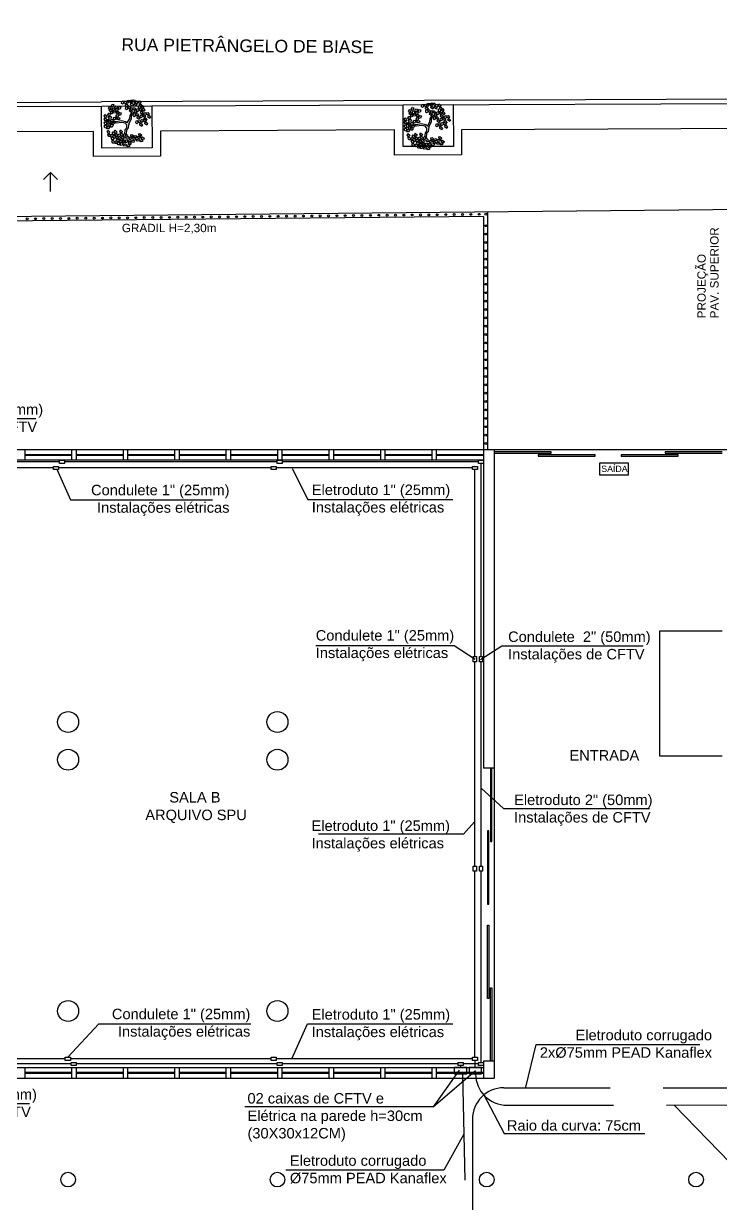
# Model space of a CAD drawing. Header units: millimetres. Extents: x -8 to 5830, y -596 to 3598.
# Drawn here: x 1218.71 to 1235.36, y 2375.35 to 2403.52 of the extents above; entities that cross this region are included whole.
import ezdxf

# ---------------------------------------------------------------- set-up
doc = ezdxf.new("R2010")
doc.units = ezdxf.units.MM
doc.linetypes.add('CONTINU', pattern=[0])
doc.linetypes.add('HIDDEN', pattern=[9.525, 6.35, -3.175])
doc.layers.get('0').update_dxf_attribs({"color": 9})
doc.layers.add('ARQUITETURA', color=7, linetype='Continuous')
doc.layers.add('INSTALAÇÕES', color=7, linetype='Continuous')
doc.styles.add('ROBERTO', font='swissek.ttf')
doc.styles.get("Standard").update_dxf_attribs({"font": 'arial.ttf'})

# ---------------------------------------------------------------- blocks, each defined once
blk = doc.blocks.new('L', base_point=(1.368, 0.591))
at = {"color": 8, "lineweight": -2}
for p, q in [((1.281, 0.65), (1.312, 0.675)), ((1.294, 0.6), (1.281, 0.65)), ((1.322, 0.591), (1.294, 0.6)), ((1.312, 0.675), (1.342, 0.621)), ((1.342, 0.621), (1.322, 0.591)), ((1.275, 0.567), (1.306, 0.592)), ((1.288, 0.517), (1.275, 0.567)), ((1.317, 0.508), (1.288, 0.517)), ((1.306, 0.592), (1.336, 0.538)), ((1.336, 0.538), (1.317, 0.508)), ((1.337, 0.489), (1.356, 0.548)), ((1.376, 0.484), (1.337, 0.489)), ((1.356, 0.548), (1.391, 0.554)), ((1.404, 0.527), (1.376, 0.484)), ((1.391, 0.554), (1.404, 0.527))]:
    blk.add_line(p, q, dxfattribs=at)
blk = doc.blocks.new('Árvore-13')
at = {"color": 8}
for p, q in [((-0.795, 0.302), (-0.961, 0.415)), ((-0.795, 0.406), (-0.953, 0.499)), ((-0.357, 0.349), (-0.795, 0.406)), ((-0.366, 0.227), (-0.795, 0.302)), ((-0.129, 0.105), (-0.366, 0.227)), ((-0.068, 0.19), (-0.357, 0.349)), ((-0.068, -0.036), (-0.129, 0.105)), ((0.029, 0.068), (-0.068, 0.19)), ((0.029, 0.068), (0.318, 0.331)), ((0.116, -0.055), (0.283, 0.133)), ((0.283, 0.133), (0.423, 0.284)), ((0.318, 0.331), (0.405, 0.537)), ((0.405, 0.537), (0.484, 0.659)), ((0.423, 0.284), (0.502, 0.509)), ((0.484, 0.659), (0.572, 0.715)), ((0.502, 0.509), (0.633, 0.668)), ((0.572, 0.715), (0.607, 0.819)), ((0.633, 0.668), (0.782, 0.715)), ((-0.296, -0.392), (-0.418, -0.693)), ((-0.199, -0.449), (-0.313, -0.74)), ((-0.313, -0.74), (-0.243, -0.89)), ((-0.147, -0.299), (-0.296, -0.392)), ((-0.05, -0.383), (-0.199, -0.449)), ((-0.068, -0.036), (-0.147, -0.299)), ((0.116, -0.055), (-0.05, -0.383))]:
    blk.add_line(p, q, dxfattribs=at)
at = {"color": 8, "xscale": 3.048, "yscale": 3.048, "zscale": 3.048}
for p, rotation in [((0.169, 1.448), 190.1248425347958), ((-1.303, 0.884), 347.8021081598379), ((-0.926, 0.959), 295.0165150851705), ((-0.716, 1.448), 295.0165150851705), ((-0.488, 1.26), 295.0165150851705), ((-0.348, 0.687), 295.0165150851705), ((-0.252, 1.138), 295.0165150851705), ((0.353, 0.95), 190.1248425347958), ((0.581, 1.401), 190.1248425347958), ((0.677, 0.781), 190.1248425347958), ((0.852, 1.344), 190.1248425347958), ((1.124, 0.565), 190.1248425347958), ((1.211, 1.147), 190.1248425347958), ((1.317, 0.753), 190.1248425347958), ((-1.443, 0.368), 347.8021081598379), ((-1.128, 0.415), 347.8021081598379), ((-0.848, 0.462), 295.0165150851705), ((0.765, 0.274), 190.1248425347958), ((0.8, -0.299), 190.1248425347958), ((1.203, -0.317), 190.1248425347958), ((1.246, 0.039), 190.1248425347958), ((1.579, 0.114), 190.1248425347958), ((-0.103, -0.899), 66.16076666471405), ((0.502, -1.003), 66.16076666471405), ((-0.453, -1.397), 66.16076666471405), ((-0.015, -1.19), 66.16076666471405), ((0.616, -1.322), 66.16076666471405)]:
    blk.add_blockref('L', p, dxfattribs=dict(at, rotation=rotation))
for p in [(-1.391, -0.308), (-1.233, -0.881), (-1.049, -0.533), (-0.874, -1.134), (-0.848, -0.449), (-0.672, -1.021), (-0.453, -1.04), (-0.445, -0.543)]:
    blk.add_blockref('L', p, dxfattribs=at)

msp = doc.modelspace()

# ---------------------------------------------------------------- linework, layer by layer
at = {"color": 8, "linetype": 'CONTINU', "lineweight": -2}
for p, q in [((1212.107, 2401.612), (1220.575, 2401.651)), ((1244.77, 2401.757), (1220.575, 2401.651)), ((1227.775, 2401.585), (1238.103, 2401.626)), ((1213.607, 2401.519), (1220.575, 2401.552)), ((1213.608, 2401.519), (1220.575, 2401.551)), ((1221.775, 2401.557), (1227.776, 2401.585)), ((1221.775, 2401.557), (1227.776, 2401.585))]:
    msp.add_line(p, q, dxfattribs=at)
at = {"color": 8}
for p, q in [((1219.354, 2399.968), (1219.186, 2399.803)), ((1219.354, 2399.517), (1219.354, 2399.968)), ((1219.354, 2399.968), (1219.522, 2399.803))]:
    msp.add_line(p, q, dxfattribs=at)
for p, q in [((1267.786, 2399.4), (1183.573, 2398.562)), ((1229.7, 2398.921), (1183.616, 2398.463)), ((1229.7, 2398.921), (1229.7, 2385.748)), ((1229.8, 2393.348), (1229.8, 2399.022)), ((1260.15, 2393.348), (1199.9, 2393.348)), ((1218.737, 2393.238), (1219.867, 2393.238)), ((1219.867, 2393.208), (1218.737, 2393.208)), ((1219.967, 2393.238), (1221.096, 2393.238)), ((1221.096, 2393.208), (1219.967, 2393.208)), ((1221.196, 2393.238), (1222.325, 2393.238)), ((1222.325, 2393.208), (1221.196, 2393.208)), ((1222.425, 2393.238), (1223.554, 2393.238)), ((1223.554, 2393.208), (1222.425, 2393.208)), ((1223.654, 2393.238), (1224.783, 2393.238)), ((1224.783, 2393.208), (1223.654, 2393.208)), ((1224.883, 2393.238), (1226.012, 2393.238)), ((1226.012, 2393.208), (1224.883, 2393.208)), ((1226.112, 2393.238), (1227.242, 2393.238)), ((1227.242, 2393.208), (1226.112, 2393.208)), ((1227.342, 2393.238), (1228.471, 2393.238)), ((1228.471, 2393.208), (1227.342, 2393.208)), ((1228.571, 2393.238), (1229.7, 2393.238)), ((1229.7, 2393.208), (1228.571, 2393.208)), ((1229.95, 2393.348), (1229.95, 2378.348)), ((1229.7, 2393.098), (1216.6, 2393.098)), ((1229.95, 2385.748), (1229.7, 2385.748)), ((1217.408, 2378.598), (1229.7, 2378.598)), ((1229.95, 2378.748), (1229.7, 2378.748)), ((1229.7, 2378.748), (1229.7, 2378.348)), ((1199.9, 2378.348), (1229.95, 2378.348)), ((1218.737, 2378.488), (1219.867, 2378.488)), ((1219.867, 2378.458), (1218.737, 2378.458)), ((1219.967, 2378.488), (1221.096, 2378.488)), ((1221.096, 2378.458), (1219.967, 2378.458)), ((1221.196, 2378.488), (1222.325, 2378.488)), ((1222.325, 2378.458), (1221.196, 2378.458)), ((1222.425, 2378.488), (1223.554, 2378.488)), ((1223.554, 2378.458), (1222.425, 2378.458)), ((1223.654, 2378.488), (1224.783, 2378.488)), ((1224.783, 2378.458), (1223.654, 2378.458)), ((1224.883, 2378.488), (1226.012, 2378.488)), ((1226.012, 2378.458), (1224.883, 2378.458)), ((1226.112, 2378.488), (1227.242, 2378.488)), ((1227.242, 2378.458), (1226.112, 2378.458)), ((1227.342, 2378.488), (1228.471, 2378.488)), ((1228.471, 2378.458), (1227.342, 2378.458)), ((1228.571, 2378.488), (1229.7, 2378.488)), ((1229.7, 2378.458), (1228.571, 2378.458))]:
    msp.add_line(p, q)
at = {"color": 4}
msp.add_line((1229.149, 2378.644), (1229.149, 2378.598), dxfattribs=at)
at = {"color": 8, "linetype": 'CONTINU', "lineweight": -2}
for points in [[(1260.76, 2403.523), (1260.76, 2401.931), (1261.26, 2401.932), (1261.268, 2399.98), (1257.863, 2399.976), (1257.859, 2401.121), (1246.176, 2401.063), (1246.18, 2400.492), (1244.58, 2400.487), (1244.576, 2401.055), (1239.505, 2401.032), (1239.507, 2400.466), (1237.907, 2400.469), (1237.905, 2401.025), (1229.175, 2400.987)], [(1221.776, 2401.557), (1221.779, 2400.557), (1220.579, 2400.551), (1220.576, 2401.552), (1221.776, 2401.557)], [(1228.975, 2401.59), (1228.978, 2400.59), (1227.778, 2400.585), (1227.775, 2401.585), (1228.975, 2401.59)], [(1229.175, 2400.987), (1229.175, 2400.386), (1227.575, 2400.385), (1227.575, 2400.984), (1221.978, 2400.958), (1221.98, 2400.358), (1220.38, 2400.35), (1220.378, 2400.95), (1213.81, 2400.92), (1213.812, 2400.32), (1211.912, 2400.311), (1211.91, 2400.911), (1207.517, 2400.89), (1207.518, 2399.89), (1205.618, 2399.881), (1205.616, 2400.881), (1193.217, 2400.832), (1193.219, 2400.223), (1191.619, 2400.216), (1191.617, 2400.811), (1188.391, 2400.8), (1188.398, 2400.324)]]:
    msp.add_lwpolyline(points, dxfattribs=at)
for points in [[(1218.737, 2393.348), (1218.737, 2393.098)], [(1219.867, 2393.098), (1219.867, 2393.348)], [(1219.967, 2393.348), (1219.967, 2393.098)], [(1221.096, 2393.098), (1221.096, 2393.348)], [(1221.196, 2393.348), (1221.196, 2393.098)], [(1222.325, 2393.098), (1222.325, 2393.348)], [(1222.425, 2393.348), (1222.425, 2393.098)], [(1223.554, 2393.098), (1223.554, 2393.348)], [(1223.654, 2393.348), (1223.654, 2393.098)], [(1224.783, 2393.098), (1224.783, 2393.348)], [(1224.883, 2393.348), (1224.883, 2393.098)], [(1226.012, 2393.098), (1226.012, 2393.348)], [(1226.112, 2393.348), (1226.112, 2393.098)], [(1227.242, 2393.098), (1227.242, 2393.348)], [(1227.342, 2393.348), (1227.342, 2393.098)], [(1228.471, 2393.098), (1228.471, 2393.348)], [(1228.571, 2393.348), (1228.571, 2393.098)], [(1229.95, 2393.268), (1231.312, 2393.268), (1231.312, 2393.298), (1229.95, 2393.298)], [(1235.4, 2393.298), (1234.037, 2393.298), (1234.037, 2393.268), (1235.4, 2393.268)], [(1235.4, 2389.02), (1233.902, 2389.02), (1233.902, 2386.044), (1235.4, 2386.044)], [(1229.865, 2385.748), (1229.865, 2383.998), (1229.895, 2383.998), (1229.895, 2385.748)], [(1229.865, 2378.748), (1229.865, 2380.498), (1229.895, 2380.498), (1229.895, 2378.748)], [(1218.737, 2378.598), (1218.737, 2378.348)], [(1219.867, 2378.348), (1219.867, 2378.598)], [(1219.967, 2378.598), (1219.967, 2378.348)], [(1221.096, 2378.348), (1221.096, 2378.598)], [(1221.196, 2378.598), (1221.196, 2378.348)], [(1222.325, 2378.348), (1222.325, 2378.598)], [(1222.425, 2378.598), (1222.425, 2378.348)], [(1223.554, 2378.348), (1223.554, 2378.598)], [(1223.654, 2378.598), (1223.654, 2378.348)], [(1224.783, 2378.348), (1224.783, 2378.598)], [(1224.883, 2378.598), (1224.883, 2378.348)], [(1226.012, 2378.348), (1226.012, 2378.598)], [(1226.112, 2378.598), (1226.112, 2378.348)], [(1227.242, 2378.348), (1227.242, 2378.598)], [(1227.342, 2378.598), (1227.342, 2378.348)], [(1228.471, 2378.348), (1228.471, 2378.598)], [(1228.571, 2378.598), (1228.571, 2378.348)]]:
    msp.add_lwpolyline(points)
for points in [[(1231, 2393.198), (1232.362, 2393.198), (1232.362, 2393.228), (1231, 2393.228)], [(1232.987, 2393.198), (1234.35, 2393.198), (1234.35, 2393.228), (1232.987, 2393.228)], [(1229.825, 2384.248), (1229.795, 2384.248), (1229.795, 2382.498), (1229.825, 2382.498)], [(1229.825, 2380.248), (1229.795, 2380.248), (1229.795, 2381.998), (1229.825, 2381.998)]]:
    msp.add_lwpolyline(points, close=True)
at = {"linetype": 'CONTINU'}
msp.add_lwpolyline([(1232.471, 2392.753), (1233.165, 2392.753), (1233.165, 2393.028), (1232.471, 2393.028)], close=True, dxfattribs=at)
at = {"color": 4}
msp.add_lwpolyline([(1228.999, 2378.448), (1229.299, 2378.448), (1229.299, 2378.598), (1228.999, 2378.598)], close=True, dxfattribs=at)
for centre, radius in [((1218.795, 2398.863), 0.0225), ((1218.995, 2398.865), 0.0225), ((1219.195, 2398.867), 0.0225), ((1219.395, 2398.869), 0.0225), ((1219.595, 2398.871), 0.0225), ((1219.795, 2398.873), 0.0225), ((1219.995, 2398.875), 0.0225), ((1220.195, 2398.877), 0.0225), ((1220.395, 2398.879), 0.0225), ((1220.595, 2398.881), 0.0225), ((1220.795, 2398.883), 0.0225), ((1220.995, 2398.885), 0.0225), ((1221.195, 2398.887), 0.0225), ((1221.395, 2398.889), 0.0225), ((1221.595, 2398.891), 0.0225), ((1221.795, 2398.893), 0.0225), ((1221.995, 2398.895), 0.0225), ((1222.195, 2398.897), 0.0225), ((1222.395, 2398.899), 0.0225), ((1222.595, 2398.901), 0.0225), ((1222.795, 2398.903), 0.0225), ((1222.995, 2398.905), 0.0225), ((1223.195, 2398.907), 0.0225), ((1223.395, 2398.909), 0.0225), ((1223.595, 2398.91), 0.0225), ((1223.795, 2398.912), 0.0225), ((1223.995, 2398.914), 0.0225), ((1224.195, 2398.916), 0.0225), ((1224.395, 2398.918), 0.0225), ((1224.595, 2398.92), 0.0225), ((1224.795, 2398.922), 0.0225), ((1224.995, 2398.924), 0.0225), ((1225.195, 2398.926), 0.0225), ((1225.395, 2398.928), 0.0225), ((1225.595, 2398.93), 0.0225), ((1225.795, 2398.932), 0.0225), ((1225.995, 2398.934), 0.0225), ((1226.195, 2398.936), 0.0225), ((1226.395, 2398.938), 0.0225), ((1226.595, 2398.94), 0.0225), ((1226.795, 2398.942), 0.0225), ((1226.995, 2398.944), 0.0225), ((1227.195, 2398.946), 0.0225), ((1227.395, 2398.948), 0.0225), ((1227.595, 2398.95), 0.0225), ((1227.795, 2398.952), 0.0225), ((1227.995, 2398.954), 0.0225), ((1228.195, 2398.956), 0.0225), ((1228.395, 2398.958), 0.0225), ((1228.595, 2398.96), 0.0225), ((1228.795, 2398.962), 0.0225), ((1228.995, 2398.964), 0.0225), ((1229.195, 2398.966), 0.0225), ((1229.395, 2398.968), 0.0225), ((1229.595, 2398.97), 0.0225), ((1229.754, 2398.972), 0.0225), ((1229.75, 2398.698), 0.0225), ((1229.75, 2398.498), 0.0225), ((1229.75, 2398.298), 0.0225), ((1229.75, 2398.098), 0.0225), ((1229.75, 2397.898), 0.0225), ((1229.75, 2397.698), 0.0225), ((1229.75, 2397.498), 0.0225), ((1229.75, 2397.298), 0.0225), ((1229.75, 2397.098), 0.0225), ((1229.75, 2396.898), 0.0225), ((1229.75, 2396.698), 0.0225), ((1229.75, 2396.498), 0.0225), ((1229.75, 2396.298), 0.0225), ((1229.75, 2396.098), 0.0225), ((1229.75, 2395.898), 0.0225), ((1229.75, 2395.698), 0.0225), ((1229.75, 2395.498), 0.0225), ((1229.75, 2395.298), 0.0225), ((1229.75, 2395.098), 0.0225), ((1229.75, 2394.898), 0.0225), ((1229.75, 2394.698), 0.0225), ((1229.75, 2394.498), 0.0225), ((1229.75, 2394.298), 0.0225), ((1229.75, 2394.098), 0.0225), ((1229.75, 2393.898), 0.0225), ((1229.75, 2393.698), 0.0225), ((1229.75, 2393.498), 0.0225), ((1219.775, 2386.848), 0.25), ((1224.775, 2386.848), 0.25), ((1219.775, 2385.948), 0.25), ((1224.775, 2385.948), 0.25), ((1219.775, 2379.948), 0.25), ((1224.775, 2379.948), 0.25), ((1219.775, 2375.923), 0.175), ((1224.775, 2375.923), 0.175), ((1229.775, 2375.923), 0.175), ((1234.775, 2375.923), 0.175)]:
    msp.add_circle(centre, radius)
at = {"layer": 'ARQUITETURA', "color": 8}
msp.add_line((1228.499, 2377.66), (1229.509, 2378.524), dxfattribs=at)
for points in [[(1215.138, 2393.098), (1215.622, 2394.096), (1219, 2394.096)], [(1219.502, 2392.884), (1219.831, 2392.153), (1223.227, 2392.153)], [(1225.125, 2392.899), (1225.498, 2392.164), (1228.966, 2392.164)], [(1229.501, 2388.342), (1228.997, 2388.67), (1225.694, 2388.67)], [(1229.629, 2388.342), (1230.134, 2388.67), (1233.511, 2388.67)], [(1229.64, 2385.268), (1230.175, 2384.782), (1233.664, 2384.782)], [(1229.483, 2384.464), (1229.222, 2384.167), (1225.754, 2384.167)], [(1219.768, 2378.844), (1220.505, 2379.644), (1224.142, 2379.644)], [(1225.123, 2378.805), (1225.496, 2379.639), (1228.963, 2379.639)], [(1230.707, 2378.132), (1230.953, 2379.145), (1234.867, 2379.145)], [(1214.932, 2378.68), (1215.473, 2377.743), (1218.851, 2377.743)], [(1229.119, 2378.532), (1228.499, 2377.66), (1223.993, 2377.66)], [(1229.705, 2377.943), (1230.193, 2377.021), (1233.551, 2377.021)], [(1234.251, 2377.703), (1235.591, 2376.322), (1239.515, 2376.322)], [(1229.229, 2377.009), (1228.748, 2376.145), (1224.973, 2376.145)]]:
    msp.add_lwpolyline(points, dxfattribs=at)
at = {"layer": 'INSTALAÇÕES', "color": 3}
for p, q in [((1219.423, 2392.913), (1214.875, 2392.913)), ((1224.626, 2392.913), (1219.544, 2392.913)), ((1229.434, 2392.913), (1224.746, 2392.913)), ((1229.494, 2388.408), (1229.494, 2392.875)), ((1229.494, 2383.408), (1229.494, 2388.287)), ((1229.494, 2378.844), (1229.494, 2383.287)), ((1219.708, 2378.805), (1214.85, 2378.805)), ((1224.622, 2378.805), (1219.828, 2378.805)), ((1229.434, 2378.805), (1224.742, 2378.805)), ((1229.494, 2378.767), (1229.494, 2378.598))]:
    msp.add_line(p, q, dxfattribs=at)
at = {"layer": 'INSTALAÇÕES', "color": 4}
for p, q in [((1219.569, 2393.059), (1215.199, 2393.059)), ((1224.771, 2393.059), (1219.689, 2393.059)), ((1229.579, 2393.059), (1224.892, 2393.059)), ((1229.64, 2388.408), (1229.64, 2393.02)), ((1229.64, 2383.408), (1229.64, 2388.287)), ((1229.64, 2378.721), (1229.64, 2383.287)), ((1219.849, 2378.683), (1214.991, 2378.683)), ((1224.771, 2378.683), (1219.97, 2378.683)), ((1229.089, 2378.683), (1224.892, 2378.683)), ((1229.579, 2378.683), (1229.21, 2378.683))]:
    msp.add_line(p, q, dxfattribs=at)
at = {"layer": 'INSTALAÇÕES', "color": 4, "linetype": 'HIDDEN', "ltscale": 0.4}
for p, q in [((1229.196, 2378.448), (1229.274, 2375.06)), ((1230.182, 2378.114), (1235.525, 2378.114)), ((1229.432, 2377.364), (1229.432, 2375.06))]:
    msp.add_line(p, q, dxfattribs=at)
at = {"layer": 'INSTALAÇÕES', "color": 3, "linetype": 'HIDDEN', "ltscale": 0.4}
msp.add_line((1230.26, 2377.698), (1236.444, 2377.706), dxfattribs=at)
at = {"layer": 'INSTALAÇÕES', "color": 3}
for points in [[(1219.423, 2392.952), (1219.544, 2392.952), (1219.544, 2392.875), (1219.423, 2392.875)], [(1224.626, 2392.952), (1224.746, 2392.952), (1224.746, 2392.875), (1224.626, 2392.875)], [(1229.434, 2392.952), (1229.554, 2392.952), (1229.554, 2392.875), (1229.434, 2392.875)], [(1229.532, 2388.408), (1229.532, 2388.287), (1229.455, 2388.287), (1229.455, 2388.408)], [(1229.532, 2383.408), (1229.532, 2383.287), (1229.455, 2383.287), (1229.455, 2383.408)], [(1219.708, 2378.844), (1219.828, 2378.844), (1219.828, 2378.767), (1219.708, 2378.767)], [(1224.622, 2378.844), (1224.742, 2378.844), (1224.742, 2378.767), (1224.622, 2378.767)], [(1229.434, 2378.844), (1229.554, 2378.844), (1229.554, 2378.767), (1229.434, 2378.767)], [(1229.352, 2378.448), (1229.652, 2378.448), (1229.652, 2378.598), (1229.352, 2378.598)]]:
    msp.add_lwpolyline(points, close=True, dxfattribs=at)
at = {"layer": 'INSTALAÇÕES', "color": 4}
for points in [[(1219.569, 2393.098), (1219.689, 2393.098), (1219.689, 2393.02), (1219.569, 2393.02)], [(1224.771, 2393.098), (1224.892, 2393.098), (1224.892, 2393.02), (1224.771, 2393.02)], [(1229.579, 2393.098), (1229.7, 2393.098), (1229.7, 2393.02), (1229.579, 2393.02)], [(1229.678, 2388.408), (1229.678, 2388.287), (1229.601, 2388.287), (1229.601, 2388.408)], [(1229.678, 2383.408), (1229.678, 2383.287), (1229.601, 2383.287), (1229.601, 2383.408)], [(1219.849, 2378.721), (1219.97, 2378.721), (1219.97, 2378.644), (1219.849, 2378.644)], [(1224.771, 2378.721), (1224.892, 2378.721), (1224.892, 2378.644), (1224.771, 2378.644)], [(1229.089, 2378.721), (1229.21, 2378.721), (1229.21, 2378.644), (1229.089, 2378.644)], [(1229.579, 2378.721), (1229.7, 2378.721), (1229.7, 2378.644), (1229.579, 2378.644)]]:
    msp.add_lwpolyline(points, close=True, dxfattribs=at)
at = {"layer": 'INSTALAÇÕES', "color": 3, "linetype": 'HIDDEN', "ltscale": 0.4}
msp.add_arc((1230.26, 2378.448), 0.75, 180, 270, dxfattribs=at)
at = {"layer": 'INSTALAÇÕES', "color": 4, "linetype": 'HIDDEN', "ltscale": 0.4}
msp.add_arc((1230.182, 2377.364), 0.75, 90, 180, dxfattribs=at)

# ---------------------------------------------------------------- block references
at = {"color": 8, "linetype": 'HIDDEN', "xscale": 0.3107660917594163, "yscale": 0.3107660917594163, "zscale": 0.3107660917594163, "rotation": 16.63621055087309}
for p in [(1221.186, 2401.129), (1228.354, 2401.054)]:
    msp.add_blockref('Árvore-13', p, dxfattribs=at)

# ---------------------------------------------------------------- texts
at = {"color": 8, "style": 'ROBERTO'}
msp.add_text('RUA PIETRÂNGELO DE BIASE', height=0.3, rotation=359.4423, dxfattribs=at).set_placement((1221.047, 2402.873))
for s, height, p in [('GRADIL H=2,30m', 0.2, (1221.059, 2398.543)), ('ENTRADA', 0.25, (1231.751, 2385.928)), ('SALA B', 0.25, (1222.192, 2384.926)), ('ARQUIVO SPU', 0.25, (1221.619, 2384.505))]:
    msp.add_text(s, height=height).set_placement(p)
for s, p in [('PAV. SUPERIOR', (1235.313, 2396.486)), ('PROJEÇÃO', (1235.007, 2396.486))]:
    msp.add_text(s, height=0.2, rotation=90).set_placement(p)
at = {"text_generation_flag": 6}
msp.add_text('SAÍDA', height=0.15, rotation=180, dxfattribs=at).set_placement((1232.512, 2392.818))
at = {"layer": 'INSTALAÇÕES', "color": 7, "char_height": 0.25}
for s, width, heights, insert, attachment_point in [('Condulete  {\\A1;2"} (50mm){\\A1;^JI}nstalações de CFTV ', 5.8393, [1.876], (1215.774, 2393.693), 7), ('Condulete 1{\\A1;" (25}mm)^JInstalações elétricas', 5.8393, [1.876], (1223.63, 2392.511), 3), ('Eletroduto {\\A1;1" (25}mm)^JInstalações elétricas', 6.91851, [7.936], (1225.596, 2392.517), 1), ('Condulete 1{\\A1;" (25}mm)^JInstalações elétricas', 5.8393, [1.876], (1225.691, 2388.298), 7), ('Condulete  {\\A1;2"} (50mm){\\A1;^J}Instalações de CFTV ', 5.8393, [1.876], (1230.286, 2388.266), 7), ('\\A1;Eletroduto 2" (50mm)^JInstalações de CFTV', 3.9337, [0.949], (1230.429, 2385.115), 1), ('Eletroduto {\\A1;1" (25}mm)^JInstalações elétricas', 6.65012, [8.794], (1225.59, 2384.498), 1), ('Condulete 1{\\A1;" (25}mm)^JInstalações elétricas', 5.8393, [1.876], (1224.128, 2380.002), 3), ('Eletroduto {\\A1;1" (25}mm) ^JInstalações elétricas', 8.19372, [7.218], (1225.593, 2379.992), 1), ('Eletroduto corrugado^J2xØ75mm PEAD Kanaflex', 5.8393, [1.876], (1235.158, 2379.499), 3), ('Condulete  {\\A1;2"} (50mm){\\A1;^JI}nstalações de CFTV ', 5.8393, [1.876], (1215.625, 2377.339), 7), ('02 caixas de CFTV e ^JElétrica na parede h=30cm^J(30X30x12CM)', 5.8393, [1.876], (1224.06, 2377.989), 1), ('Raio da curva: 75cm', 5.8393, [1.876], (1233.46, 2377.341), 3), ('Eletroduto corrugado^JØ75mm PEAD Kanaflex', 5.8393, [1.876], (1225.073, 2376.502), 1)]:
    msp.add_mtext_dynamic_manual_height_columns(s, width=width, gutter_width=12.5, heights=heights, dxfattribs=dict(at, insert=insert, attachment_point=attachment_point))

doc.saveas('drawing.dxf')
